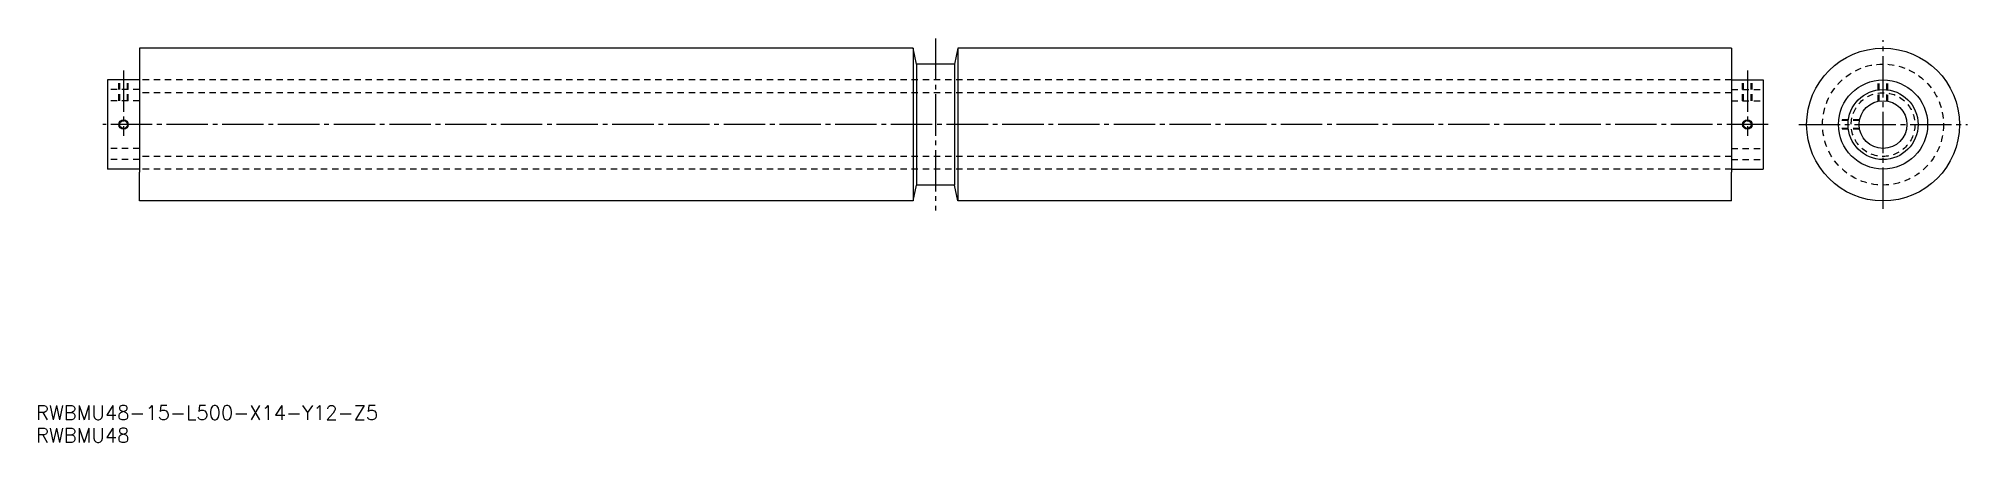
# Model space of a CAD drawing. Extents: x -6 to 600, y 47 to 173.
import ezdxf

# ---------------------------------------------------------------- set-up
doc = ezdxf.new("R2010")
doc.units = 0
doc.linetypes.add('CENTER', pattern=[17.5, 13, -1.5, 1.5, -1.5])
doc.linetypes.add('DASHED', pattern=[3.5, 2, -1.5])
doc.layers.get('0').update_dxf_attribs({"linetype": 'CONTINUOUS'})
doc.layers.add('CENTER', color=1, linetype='CENTER')
doc.styles.get("Standard").update_dxf_attribs({"font": 'txt.shx', "bigfont": 'extfont.shx'})

msp = doc.modelspace()

# ---------------------------------------------------------------- linework, layer by layer
at = {"color": 7, "linetype": 'CONTINUOUS'}
for p, q in [((26.17, 170.39), (26.17, 161.39)), ((269.17, 170.39), (26.17, 170.39)), ((270.17, 165.39), (269.17, 170.39)), ((269.17, 170.39), (269.17, 122.39)), ((283.17, 170.39), (282.17, 165.39)), ((526.17, 170.39), (283.17, 170.39)), ((283.17, 170.39), (283.17, 122.39)), ((526.17, 170.39), (526.17, 161.39)), ((282.17, 165.39), (270.17, 165.39)), ((270.17, 165.39), (270.17, 127.39)), ((282.17, 165.39), (282.17, 127.39)), ((16.17, 160.39), (16.17, 132.39)), ((26.17, 160.39), (16.17, 160.39)), ((26.17, 161.39), (26.17, 131.39)), ((526.17, 161.39), (526.17, 131.39)), ((526.17, 160.39), (536.17, 160.39)), ((536.17, 160.39), (536.17, 132.39)), ((26.17, 132.39), (16.17, 132.39)), ((26.17, 122.39), (26.17, 131.39)), ((269.17, 122.39), (270.17, 127.39)), ((282.17, 127.39), (270.17, 127.39)), ((283.17, 122.39), (282.17, 127.39)), ((526.17, 132.39), (536.17, 132.39)), ((526.17, 122.39), (526.17, 131.39)), ((269.17, 122.39), (26.17, 122.39)), ((526.17, 122.39), (283.17, 122.39))]:
    msp.add_line(p, q, dxfattribs=at)
at = {"color": 3, "linetype": 'DASHED'}
for p, q in [((19.67, 153.89), (19.67, 160.39)), ((19.95, 153.89), (19.95, 160.39)), ((22.38, 153.89), (22.38, 160.39)), ((22.67, 153.89), (22.67, 160.39)), ((526.17, 160.39), (26.17, 160.39)), ((529.67, 153.89), (529.67, 160.39)), ((529.95, 153.89), (529.95, 160.39)), ((532.38, 153.89), (532.38, 160.39)), ((532.67, 153.89), (532.67, 160.39)), ((572.28, 153.74), (572.28, 160.31)), ((572.56, 153.8), (572.56, 160.34)), ((574.99, 153.8), (574.99, 160.34)), ((575.28, 153.74), (575.28, 160.31)), ((26.17, 157.39), (16.17, 157.39)), ((26.17, 153.89), (16.17, 153.89)), ((26.17, 157.39), (26.17, 135.39)), ((526.17, 156.39), (26.17, 156.39)), ((526.17, 157.39), (536.17, 157.39)), ((526.17, 157.39), (526.17, 135.39)), ((526.17, 153.89), (536.17, 153.89)), ((566.38, 147.61), (559.83, 147.61)), ((566.43, 147.89), (559.86, 147.89)), ((566.38, 145.18), (559.83, 145.18)), ((566.43, 144.89), (559.86, 144.89)), ((26.17, 138.89), (16.17, 138.89)), ((26.17, 135.39), (16.17, 135.39)), ((526.17, 136.39), (26.17, 136.39)), ((526.17, 138.89), (536.17, 138.89)), ((526.17, 135.39), (536.17, 135.39)), ((526.17, 132.39), (26.17, 132.39))]:
    msp.add_line(p, q, dxfattribs=at)
at = {"color": 7, "linetype": 'CONTINUOUS'}
for centre, radius in [((573.78, 146.39), 24), ((573.78, 146.39), 14), ((573.78, 146.39), 11), ((573.78, 146.39), 7.5), ((21.17, 146.39), 1.22), ((531.17, 146.39), 1.22)]:
    msp.add_circle(centre, radius, dxfattribs=at)
at = {"color": 3, "linetype": 'DASHED'}
for radius in [19, 10]:
    msp.add_circle((573.78, 146.39), radius, dxfattribs=at)
at = {"color": 3, "linetype": 'CONTINUOUS'}
for centre in [(21.17, 146.39), (531.17, 146.39)]:
    msp.add_circle(centre, 1.5, dxfattribs=at)
at = {"layer": 'CENTER', "color": 1, "linetype": 'CENTER'}
for p, q in [((276.17, 173.39), (276.17, 119.39)), ((573.78, 119.89), (573.78, 172.89)), ((21.17, 163.39), (21.17, 142.89)), ((531.17, 163.39), (531.17, 142.89)), ((537.67, 146.39), (14.67, 146.39)), ((547.28, 146.39), (600.28, 146.39))]:
    msp.add_line(p, q, dxfattribs=at)

# ---------------------------------------------------------------- texts
at = {"color": 7, "linetype": 'CONTINUOUS'}
for s, p in [('RWBMU48-15-L500-X14-Y12-Z5', (-6.29, 53.64)), ('RWBMU48', (-6.29, 46.55))]:
    msp.add_text(s, height=4.5, dxfattribs=at).set_placement(p)

doc.saveas('drawing.dxf')
